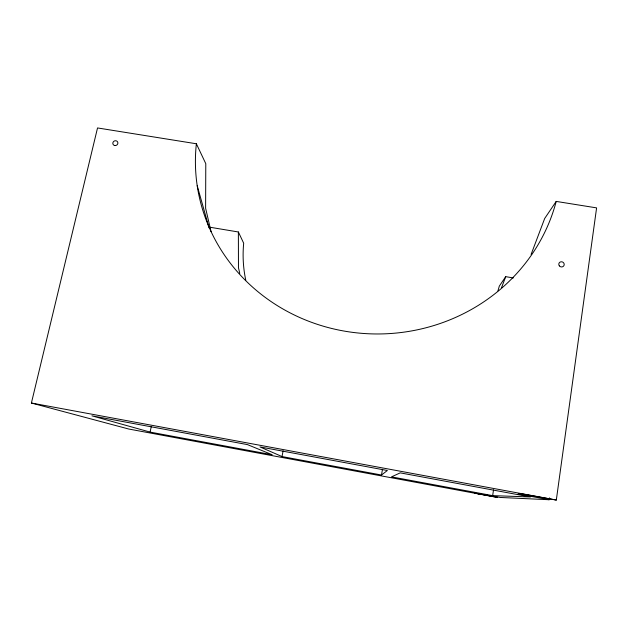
<?xml version="1.0" encoding="UTF-8"?>
<svg xmlns="http://www.w3.org/2000/svg" width="628" height="628" viewBox="0 0 628 628"><rect width="100%" height="100%" fill="white"/><g stroke="black" fill="none" stroke-linecap="round" stroke-linejoin="round"><path stroke-width="0.94" d="M549.155 499.731L518.076 493.985L523.014 494.071L556.314 500.061L596.6 207.884L556.204 201.415A183.141 173.469 -3.1 0 1 346.962 331.545A183.141 173.469 -3.1 0 1 196.368 143.773L97.536 127.939L31.4 403.019L128.771 429.034L496.677 497.298L497.282 497.329L474.839 493.161L500.367 497.47L549.155 499.731L549.422 497.855M492.65 495.633L530.425 496.96L400.217 472.868L391.503 476.872L492.65 495.633L493.522 489.816M381.494 475.019L387.366 470.498L259.976 446.924L282.019 456.564L381.494 475.019L382.476 469.273M282.019 456.564L283.118 450.818M150.084 432.095L91.939 415.838L247.424 444.6L272.191 454.743L150.084 432.095L151.324 426.365M531.092 254.45L544.68 218.489L556.204 201.415M501.591 287.506L505.721 276.665L513.327 277.937M505.721 276.665L499.291 286.164A130.192 125.851 -1.5 0 1 497.941 290.827M209.462 227.155L238.373 231.983L243.68 243.224A130.192 125.851 -1.5 0 0 245.791 280.292M31.4 403.019L556.314 500.061M196.368 143.773L205.788 163.665L205.615 208.213L211.071 231.685M197.208 185.715L209.069 227.948M239.778 273.353L238.459 267.748L238.373 231.983M559.336 265.856A2.732 2.583 20.4 0 0 563.999 265.448A2.732 2.583 20.4 0 0 561.149 261.766A2.732 2.583 20.4 0 0 559.336 265.856M114.791 145.539A2.567 2.379 -26.3 0 0 117.774 142.297A2.567 2.379 -26.3 0 0 113.495 141.614A2.567 2.379 -26.3 0 0 114.791 145.539"/></g></svg>
